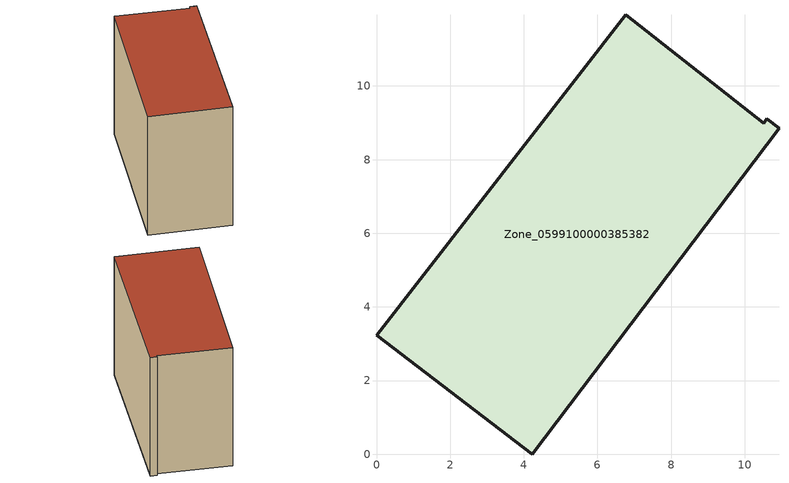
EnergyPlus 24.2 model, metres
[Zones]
Zone_0599100000385382
 floor ground (C_G): 10.6,9.11 10.93,8.85 4.23,0 0,3.23 6.76,11.93 10.52,8.99 z0
 wall outside (C_F): 4.23,0 10.93,8.85 10.6,9.11 10.52,8.99 6.76,11.93 0,3.23 4.23,0 z0:8.9
 roof outside (C_R): 10.93,8.85 10.6,9.11 10.52,8.99 6.76,11.93 0,3.23 4.23,0 z8.9
[BUILDING]
Pand.0599100000385382: North Axis=0; Terrain=City; Loads Convergence Tolerance Value=0.04; Temperature Convergence Tolerance Value=0.4; Solar Distribution=FullExterior; Maximum Number of Warmup Days=25; Minimum Number of Warmup Days=1
[Site:Location]
Rotterdam.The.Hague.AP_ZH_NLD Design_Conditions: Latitude=51.96; Longitude=4.45; Time Zone=1; Elevation=-4.5
[SITE:GROUNDTEMPERATURE:BUILDINGSURFACE]
18, 18, 18, 18, 18, 18, 18, 18, 18, 18, 18, 18
[MATERIAL] Thermal Absorptance=0.9; Solar Absorptance=0.7; Visible Absorptance=0.7
Name | Roughness | Thickness | Conductivity | Density | Specific Heat
G.TI.1992-2005 | MediumSmooth | 0.15 | 0.06 | 540 | 1210
F.TI.1992-2005 | Rough | 0.3 | 0.12 | 1920 | 840
R.TI.1992-2005 | MediumRough | 0.2 | 0.08 | 1500 | 1000
[CONSTRUCTION]
C_G: G.TI.1992-2005
C_F: F.TI.1992-2005
C_R: R.TI.1992-2005
[ZONE]
Zone_0599100000385382: Type=1; Multiplier=1; Ceiling Height=Autocalculate; Volume=Autocalculate; Floor Area=autocalculate; Part of Total Floor Area=Yes
[ZONEINFILTRATION:DESIGNFLOWRATE]
Infil_Zone_0599100000385382: Zone or ZoneList or Space or SpaceList=Zone_0599100000385382; Schedule=AlwaysOn; Design Flow Rate Calculation Method=Flow/Area; Flow Rate per Floor Area=0.0015; Constant Term Coefficient=1; Temperature Term Coefficient=0; Velocity Term Coefficient=0; Velocity Squared Term Coefficient=0
[HVACTEMPLATE:ZONE:IDEALLOADSAIRSYSTEM]
Zone_0599100000385382: Maximum Heating Supply Air Temperature=50; Minimum Cooling Supply Air Temperature=13; Maximum Heating Supply Air Humidity Ratio=0.0156; Minimum Cooling Supply Air Humidity Ratio=0.0077; Heating Limit=NoLimit; Cooling Limit=NoLimit; Dehumidification Control Type=ConstantSensibleHeatRatio; Cooling Sensible Heat Ratio=0.7; Dehumidification Setpoint=60; Humidification Control Type=None; Humidification Setpoint=30; Outdoor Air Method=None; Outdoor Air Flow Rate per Person=0.00944; Outdoor Air Flow Rate per Zone Floor Area=0; Outdoor Air Flow Rate per Zone=0; Demand Controlled Ventilation Type=None; Outdoor Air Economizer Type=NoEconomizer; Heat Recovery Type=None; Sensible Heat Recovery Effectiveness=0.7; Latent Heat Recovery Effectiveness=0.65
[ZONECONTROL:THERMOSTAT]
ThermostatControl_Zone_0599100000385382: Zone or ZoneList=Zone_0599100000385382; Control Type Schedule=DualSetpointControlType; Control 1=Thermostat_Zone_0599100000385382; Temperature Difference Between Cutout And Setpoint=0
[THERMOSTATSETPOINT:DUALSETPOINT]
Thermostat_Zone_0599100000385382: Heating Setpoint Temperature Schedule=HeatingSetpoint_Zone_0599100000385382; Cooling Setpoint Temperature Schedule=CoolingSetpoint_Zone_0599100000385382
[SCHEDULE:COMPACT]
HeatingSetpoint_Zone_0599100000385382: Through: 12/31, For: AllDays, Until: 24:00, 21
CoolingSetpoint_Zone_0599100000385382: Through: 12/31, For: AllDays, Until: 24:00, 24
DualSetpointControlType: Through: 12/31, For: AllDays, Until: 24:00, 4
AlwaysOn: Through: 12/31, For: AllDays, Until: 24:00, 1
